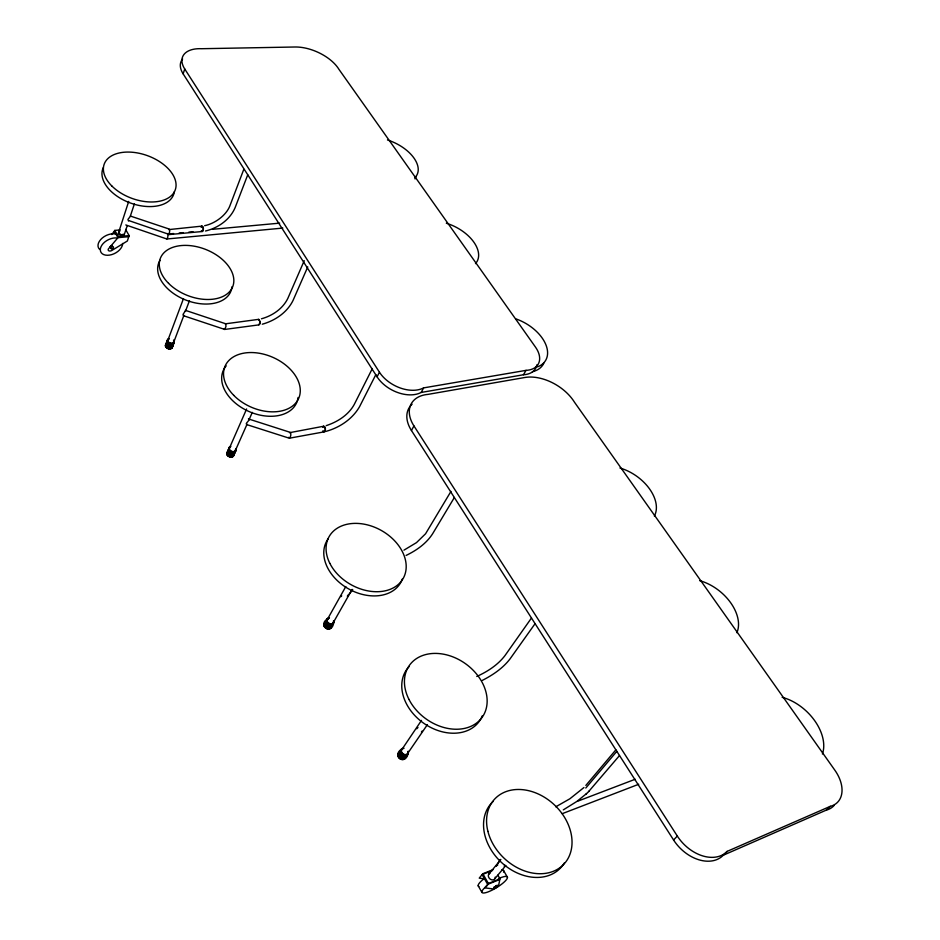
<?xml version="1.0" encoding="UTF-8"?>
<svg xmlns="http://www.w3.org/2000/svg" width="940" height="940" viewBox="0 0 940 940"><rect width="100%" height="100%" fill="white"/><g stroke="black" fill="none" stroke-linecap="round" stroke-linejoin="round"><path stroke-width="1.41" d="M499.998 878.818L498.553 885.668A3.549 0.834 -31.4 0 1 495.791 887.842A3.549 0.834 -31.4 0 1 492.913 888.899L484.781 887.854L488.401 883.494L499.998 878.818L497.906 875.187M403.707 747.982C388.666 754.843 406.961 768.192 408.383 751.354M404.893 758.498L405.387 756.865M408.031 753.915C405.281 757.205 399.183 752.787 401.415 749.145M329.447 617.827C314.853 624.336 332.913 637.532 333.888 621.011M331.244 626.686L330.715 628.132M333.841 622.621C331.879 626.592 324.688 622.491 327.167 618.79M497.237 885.515L494.111 887.466L497.201 885.398L493.994 887.266L496.214 886.726L497.119 885.316M227.844 451.74C223.074 455.254 234.013 460.259 233.731 454.42M233.613 455.829L235.881 450.718L235.693 448.58M246.938 424.398C244.424 423.494 249.97 420.944 248.748 419.052M111.825 234.577L114.798 230.406L120.191 229.924M173.665 342.419L183.911 315.311M118.405 233.108L128.71 201.383M118.416 233.637L119.85 230.923M114.798 230.406L118.334 236.586L117.982 237.667L108.335 249.018A2.855 1.798 -27.4 0 0 109.028 250.886A2.855 1.798 -27.4 0 0 111.942 250.404L127.347 241.004L129.144 235.599L125.596 229.442M119.028 234.695L118.769 232.544M120.25 235.552L120.614 234.471L119.38 233.613M121.002 235.834L121.354 234.742L124.433 234.119L127.229 225.718M121.777 235.975L122.13 234.894M122.506 235.987L122.87 234.894M123.175 235.846L123.528 234.765M123.704 235.588L124.056 234.495M128.498 220.971L127.922 219.466L130.202 216.553L134.397 203.874M183.136 73.849L184.745 68.996A31.337 17.226 21.8 0 1 201.489 48.716L295.007 47A34.075 18.33 23.9 0 1 338.952 69.36L535.459 347.072A27.06 16.673 30.2 0 1 526.059 370.36L523.427 374.755L421.155 392.45A29.387 19.082 27.7 0 1 377.081 376.834L183.136 73.849A31.255 17.249 21.8 0 1 182.595 58.997M173.536 340.033C177.449 347.142 162.009 341.69 169.376 338.541M166.638 343.993C163.889 345.238 166.38 348.611 168.542 348.811C173.207 350.256 172.784 343.887 174.3 341.361M225.212 323.853L258.664 319.353L260.192 321.88L258.923 324.876L224.754 329.435L183.288 315.652L183.053 314.371L185.568 310.588M165.381 345.45L167.555 339.599M166.016 344.357L167.978 339.105M165.417 346.12L167.391 340.868M168.025 339.822L183.464 298.638M165.687 346.801L167.661 341.549M166.18 347.447L168.143 342.195M166.85 348.023L168.824 342.783M167.649 348.493L169.635 343.241M168.542 348.811L170.528 343.558M169.459 348.963L171.444 343.723M347.964 595.267L347.365 596.312L352.759 589.709M170.328 348.94L172.314 343.688M171.104 348.728L174.029 340.691M185.427 311.352L189.469 300.683M171.726 348.376L173.712 343.135M172.149 347.87L174.335 342.031M243.824 169.259L229.771 206.13C226.152 215.189 215.272 223.497 204.638 225.694M247.749 174.793L235.176 207.505C230.077 219.666 218.08 228.009 205.508 230.993M304.231 260.686L287.84 298.38C282.799 308.767 272.365 315.805 261.438 318.801M307.756 266.901L293.022 300.495C287.1 312.538 274.985 320.693 262.284 324.206M226.622 453.397L229.478 447.041L230.876 446.382M226.681 454.138L229.478 447.041M229.548 447.839L246.621 408.971M228.408 450.46L230.1 446.629M226.987 454.878L228.937 449.014M227.504 455.583L229.76 450.46L229.231 449.755M228.209 456.194L230.464 451.082L229.76 450.46M229.055 456.676L231.311 451.564L230.464 451.082M229.971 456.993L232.227 451.882L234.06 451.964L235.881 450.718M230.911 457.134L233.167 452.022M231.804 457.075L234.06 451.964M232.579 456.816L246.997 424.339M248.83 420.204L252.296 412.39M233.202 456.394L236.058 450.048M416.749 728.759L417.971 727.478M422.084 731.062L421.414 732.048M372.346 368.539L354.204 404.541C348.564 414.798 337.836 421.837 326.227 425.632M375.859 374.602L359.562 406.679C352.312 419.311 339.129 427.959 325.216 431.578M377.081 376.834L379.443 372.205L184.745 68.996M421.155 392.45L423.623 387.891L526.059 370.36M411.438 430.497L413.941 425.926A35.262 23.265 29.4 0 1 427.888 394.401L524.861 377.492A38.493 24.264 31.6 0 1 574.505 402.25L834.861 770.212A32.865 21.585 45 0 1 830.302 806.332L826.307 810.116L723.295 855.212A35.685 25.309 45.8 0 1 673.581 839.996L411.438 430.497A35.156 23.289 29.4 0 1 412.084 404.224M323.901 625.077L326.615 620.236M324.053 624.301L327.766 618.273M327.226 619.66L345.814 586.548M323.995 625.911L326.721 621.058M327.179 620.365L328.542 617.944M324.335 626.745L327.061 621.892M324.911 627.509L327.637 622.668M496.332 866.292L500.303 859.454M325.651 628.178L328.389 623.326M326.532 628.684L329.27 623.831M327.484 628.989L330.222 624.148M328.436 629.095L331.174 624.254M329.329 628.977L332.079 624.136M333.395 622.421L352.124 589.392M330.105 628.649L333.994 621.845M504.968 865.282L504.204 866.21M450.953 491.409L425.573 533.767L416.49 542.615L403.941 550.159M454.384 497.471L432.623 533.755C426.349 543.555 416.432 550.476 406.092 555.434M168.718 229.607L201.9 226.129C204.156 226.211 203.757 232.838 201.548 230.946M397.926 754.503L402.014 748.545M397.808 755.372L400.922 750.778M400.464 751.601L421.484 720.404M397.937 756.289L401.051 751.695M398.325 757.205L401.439 752.611M398.936 758.039L402.05 753.445M399.723 758.745L402.849 754.162M400.64 759.273L403.765 754.691M401.627 759.591L404.752 754.996M402.602 759.661L405.739 755.079M403.519 759.496L427.395 724.646M404.294 759.097L407.431 754.514M405.269 757.734L408.395 753.152M531.488 618.003L504.968 655.603C497.754 665.015 487.461 671.63 476.78 676.471M535.06 623.702L510.068 658.858C502.877 668.281 492.772 675.049 482.326 680.395M340.868 596.653L341.737 595.866M493.124 869.641L482.819 873.742L479.224 878.136L484.676 878.9M488.718 874.259L500.867 859.536M494.851 878.7L505.838 865.517M585.843 785.429L615.888 749.826M585.808 788.025L616.84 751.318M619.495 755.56L588.663 791.55M673.581 839.996L677.329 836.071A35.791 25.309 45.7 0 0 727.172 851.37L830.302 806.332M289.497 432.694L323.724 426.231C326.45 426.443 325.663 433.728 323.113 431.061M398.302 753.739L399.688 752.752M723.295 855.212L727.172 851.37M583.952 787.52L569.899 798.765L555.763 806.814M563.295 809.88L576.831 801.456L586.56 793.595M586.172 793.959L589.11 791.116M167.943 233.661C169.047 236.363 170.304 230.171 169.329 229.09L130.401 216.059M125.784 224.942L166.768 238.971L167.778 237.338L167.99 233.508M224.754 329.435L225.988 326.403L225.659 323.76L185.403 310.341M201.9 226.129L201.042 227.163C202.829 224.049 204.532 230.758 202.194 231.522L168.495 234.636M258.664 319.353C257.983 318.39 262.436 323.865 258.829 324.805M325.04 623.126L325.816 622.797M497.096 865.376L497.695 865.117M499.269 879.687L487.672 884.375L482.091 874.623L492.396 870.522M562.202 813.688L638.707 784.266M577.806 801.162L635.205 779.26M323.724 426.231L322.655 427.124C324.887 424.245 326.756 431.354 323.947 431.895L289.309 438.216L246.503 424.516M166.956 238.983L282.834 228.079M118.334 236.586L129.144 235.599M128.78 236.68L117.982 237.667L114.445 231.499M212.522 229.313L279.685 223.144M173.595 233.531L168.049 234.037L128.886 220.606M179.141 233.014L183.312 232.626M188.858 232.121L193.017 231.734M202.194 231.522L201.254 230.982M323.947 431.895L322.82 431.131M248.407 418.923L290.061 432.294C291.823 433.187 290.284 439.897 288.697 437.347M231.311 451.564L232.227 451.882M120.614 234.471L121.354 234.742M224.531 329.376L224.225 328.718M413.941 425.926L677.329 836.071M503.758 870.875L507.459 877.267M482.819 873.742L488.401 883.494M478.178 885.774L481.844 892.213M536.857 364.849A26.99 16.697 30.2 0 1 523.427 374.755M423.623 387.891A29.469 19.07 27.7 0 1 379.443 372.205M834.238 805.31A32.759 21.585 45.1 0 1 826.307 810.116M233.12 455.606A3.196 2.28 23.1 0 1 232.768 456.088M232.239 456.452A3.196 2.28 23.1 0 1 227.445 454.796M227.656 452.469A3.196 2.28 23.1 0 1 228.185 452.105M235.493 449.297A3.208 2.28 23.1 0 1 233.59 451.599A3.208 2.28 23.1 0 1 229.83 449.884A3.208 2.28 23.1 0 1 230.441 446.994M298.074 397.491A40.068 27.178 23.7 0 1 248.983 411.509A40.068 27.178 23.7 0 1 226.188 365.872M543.837 363.204A35.638 21.925 30.1 0 1 532.369 371.747M516.201 318.989A35.72 21.902 30.1 0 1 545.505 343.852A35.72 21.902 30.1 0 1 537.422 366.906M333.43 621.011A3.396 2.585 29.3 0 1 331.338 623.831A3.396 2.585 29.3 0 1 327.355 621.552A3.396 2.585 29.3 0 1 328.777 618.344M330.774 626.581A3.384 2.585 29.3 0 1 326.662 628.32A3.384 2.585 29.3 0 1 324.84 623.925M325.369 623.479A3.384 2.585 29.3 0 1 326.051 623.185M402.367 578.934A42.418 31.067 29.4 0 1 349.351 589.31A42.418 31.067 29.4 0 1 328.178 538.785M619.977 468.014A38.023 24.405 34.9 0 1 654.369 516.072M170.786 348.387A3.102 2.08 20.6 0 1 167.473 348A3.102 2.08 20.6 0 1 165.887 345.579M166.427 344.639A3.102 2.08 20.6 0 1 166.956 344.334M171.82 346.566A3.102 2.08 20.6 0 1 171.679 347.659M173.571 340.75A3.114 2.08 20.7 0 1 172.337 343.276A3.114 2.08 20.7 0 1 168.378 341.866A3.114 2.08 20.7 0 1 168.93 339.082M231.969 286.771A38.763 24.781 21.4 0 1 186.966 300.506A38.763 24.781 21.4 0 1 160.023 260.31M446.324 223.215A34.451 20.281 27.6 0 1 475.511 263.635M174.346 191.701A37.682 22.748 19.9 0 1 131.6 203.428A37.682 22.748 19.9 0 1 103.353 167.484M415.891 176.591A33.346 18.894 25.7 0 1 415.034 178.917M387.468 139.966A33.417 18.87 25.7 0 1 414.775 177.754M122.67 243.425A11.962 7.555 -27.4 0 1 109.592 255.104A11.962 7.555 -27.4 0 1 100.968 246.821A11.962 7.555 -27.4 0 1 117.042 238.008M99.581 249.335A11.95 7.579 -27.4 0 1 102.26 238.032A11.95 7.579 -27.4 0 1 117.007 234.53M110.544 247.631A1.492 0.94 -27.4 0 1 112.213 245.563M564.329 862.967A47.364 36.636 43.5 0 1 502.994 863.813A47.364 36.636 43.5 0 1 493.253 801.35M495.227 877.091A3.807 3.032 44.8 0 1 492.548 879.922A3.807 3.032 44.8 0 1 488.6 877.067A3.807 3.032 44.8 0 1 489.928 873.236M498.4 878.7A14.887 3.513 -31.4 0 1 505.744 880.486A14.887 3.513 -31.4 0 1 485.827 892.648A14.887 3.513 -31.4 0 1 487.59 885.304M501.713 869.994A14.852 3.56 -31.4 0 1 503.499 872.097M478.836 886.455A14.852 3.56 -31.4 0 1 483.889 878.841M782.139 697.316A42.488 27.871 43.4 0 1 822.418 753.998M407.913 751.377A3.56 2.808 36.4 0 1 405.61 754.62A3.56 2.808 36.4 0 1 401.521 751.683A3.56 2.808 36.4 0 1 403.836 748.44M403.272 759.062A3.549 2.808 36.4 0 1 401.627 759.144M400.769 758.874A3.549 2.808 36.4 0 1 399.958 758.416M399.277 757.793A3.549 2.808 36.4 0 1 398.407 756.265M398.724 754.045A3.549 2.808 36.4 0 1 399.923 753.175M404.47 758.192A3.549 2.808 36.4 0 1 403.953 758.721M482.314 715.763A44.579 33.922 35.6 0 1 424.586 723.835A44.579 33.922 35.6 0 1 409.311 666.389M699.63 580.638A40.056 26.179 39 0 1 736.889 632.726M233.813 395.411A40.185 27.166 23.7 0 0 298.591 398.584A40.185 27.166 23.7 0 0 253.307 352.594A40.185 27.166 23.7 0 0 233.813 395.411M329.822 563.33A42.547 31.067 29.4 0 0 398.983 583.822A42.547 31.067 29.4 0 0 369.608 525.484A42.547 31.067 29.4 0 0 329.822 563.33M168.554 283.339A38.869 24.757 21.4 0 0 231.886 288.439A38.869 24.757 21.4 0 0 189.21 245.54A38.869 24.757 21.4 0 0 168.554 283.339M111.883 186.038A37.776 22.724 20 0 0 173.876 192.677A37.776 22.724 20 0 0 133.433 152.362A37.776 22.724 20 0 0 111.883 186.038M111.754 248.748A1.492 0.94 -27.4 0 0 113.458 247.02A1.492 0.94 -27.4 0 0 111.108 247.243A1.492 0.94 -27.4 0 0 111.754 248.748M487.884 831.289A47.517 36.66 43.4 0 0 559.124 868.243A47.517 36.66 43.4 0 0 540.899 795.264A47.517 36.66 43.4 0 0 487.884 831.289M408.959 699.395A44.709 33.934 35.6 0 0 480.528 719.37A44.709 33.934 35.6 0 0 447.863 655.192A44.709 33.934 35.6 0 0 408.959 699.395"/></g></svg>
